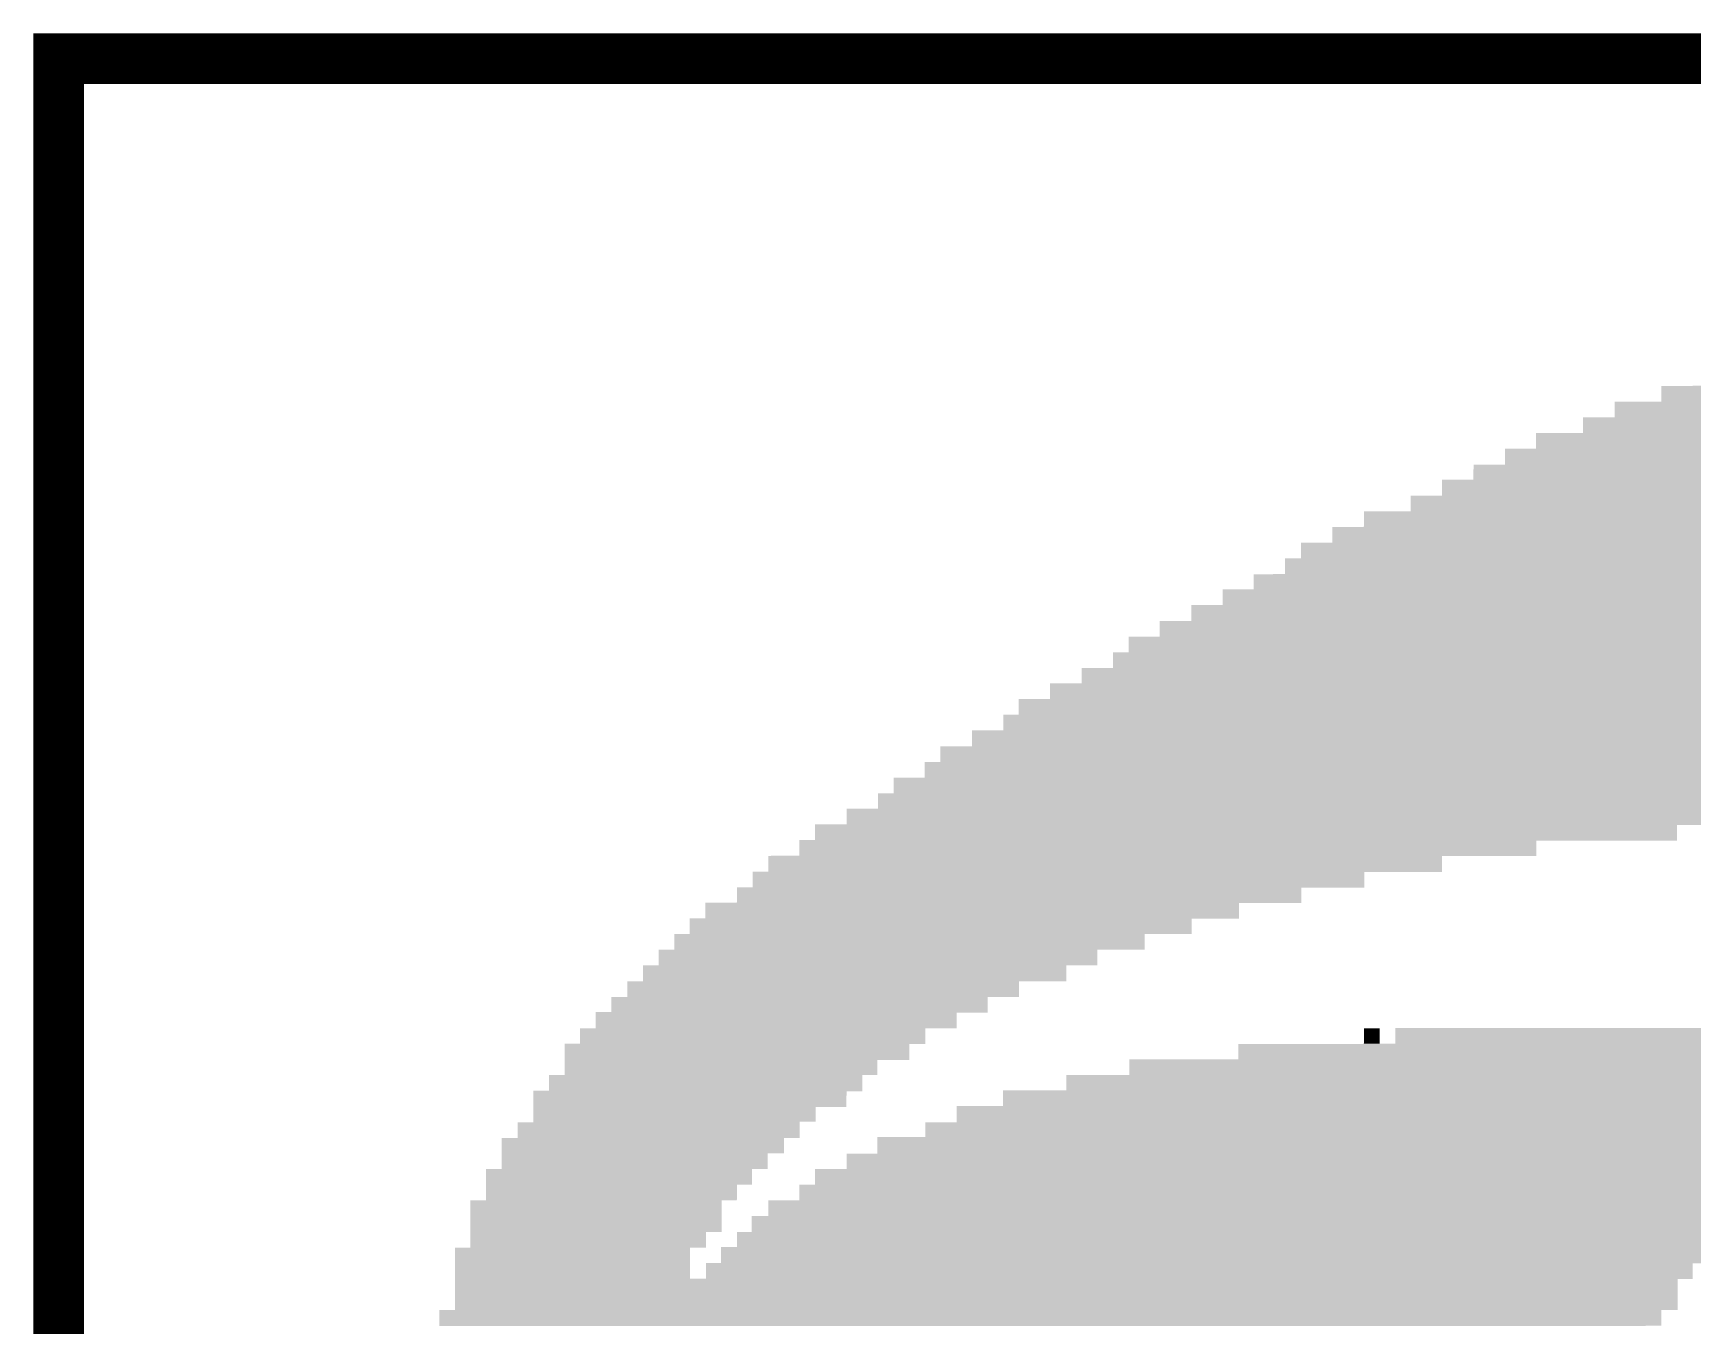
# Model space of a CAD drawing. Extents: x -2.6 to 72.5, y -0.1 to 95.
# Drawn here: x -2.55 to 0.719, y 92.503 to 95.05 of the extents above; entities that cross this region are included whole.
import ezdxf

# ---------------------------------------------------------------- set-up
doc = ezdxf.new("R2010")
doc.units = 0
doc.layers.add('02_ASSY1_GBR', color=6, linetype='CONTINUOUS')

msp = doc.modelspace()

# ---------------------------------------------------------------- linework, layer by layer
at = {"layer": '02_ASSY1_GBR', "const_width": 0.1}
msp.add_lwpolyline([(22.5, 95), (-2.5, 95), (-2.5, 90), (22.5, 90)], dxfattribs=at)
at = {"layer": '02_ASSY1_GBR'}
for points in [[(0.657, 94.324148), (0.65702, 94.354946), (1.646014, 94.324148), (1.646012, 94.354946)], [(0.65702, 94.354946), (0.657074, 94.355), (1.646012, 94.354946), (1.64601, 94.355)], [(0.657074, 94.355), (0.718872, 94.35502), (1.64601, 94.355), (1.64601, 94.35502)], [(0.718872, 94.35502), (0.719, 94.355148), (1.64601, 94.35502), (1.64601, 94.355148)], [(0.565, 94.293148), (0.56502, 94.323946), (1.646016, 94.293148), (1.646014, 94.323946)], [(0.56502, 94.323946), (0.565074, 94.324), (1.646014, 94.323946), (1.646014, 94.324)], [(0.565074, 94.324), (0.656872, 94.32402), (1.646014, 94.324), (1.646014, 94.32402)], [(0.656872, 94.32402), (0.657, 94.324148), (1.646014, 94.32402), (1.646014, 94.324148)], [(0.503, 94.262148), (0.50302, 94.292946), (1.646018, 94.262148), (1.646016, 94.292946)], [(0.50302, 94.292946), (0.503074, 94.293), (1.646016, 94.292946), (1.646016, 94.293)], [(0.503074, 94.293), (0.564872, 94.29302), (1.646016, 94.293), (1.646016, 94.29302)], [(0.564872, 94.29302), (0.565, 94.293148), (1.646016, 94.29302), (1.646016, 94.293148)], [(0.41, 94.232128), (0.41002, 94.261946), (1.64602, 94.232128), (1.646018, 94.261946)], [(0.41002, 94.261946), (0.410074, 94.262), (1.646018, 94.261946), (1.646018, 94.262)], [(0.410074, 94.262), (0.502872, 94.26202), (1.646018, 94.262), (1.646018, 94.26202)], [(0.502872, 94.26202), (0.503, 94.262148), (1.646018, 94.26202), (1.646018, 94.262148)], [(0.349, 94.200148), (0.34902, 94.230946), (1.676012, 94.200148), (1.676002, 94.230946)], [(0.34902, 94.230946), (0.349074, 94.231), (1.676002, 94.230946), (1.676002, 94.231)], [(0.349074, 94.231), (0.409872, 94.23102), (1.676002, 94.231), (1.676002, 94.23102)], [(0.409872, 94.23102), (0.41, 94.231148), (1.676002, 94.23102), (1.676002, 94.231148)], [(0.41, 94.232), (0.41, 94.232128), (1.646148, 94.232), (1.64602, 94.232128)], [(0.41, 94.23198), (0.41, 94.232), (1.675946, 94.23198), (1.646148, 94.232)], [(0.41, 94.231926), (0.41, 94.23198), (1.676, 94.231926), (1.675946, 94.23198)], [(0.41, 94.231148), (0.41, 94.231926), (1.676002, 94.231148), (1.676, 94.231926)], [(0.287, 94.171128), (0.28702, 94.199946), (1.67602, 94.171128), (1.676012, 94.199946)], [(0.28702, 94.199946), (0.287074, 94.2), (1.676012, 94.199946), (1.676012, 94.2)], [(0.287074, 94.2), (0.348872, 94.20002), (1.676012, 94.2), (1.676012, 94.20002)], [(0.348872, 94.20002), (0.349, 94.200148), (1.676012, 94.20002), (1.676012, 94.200148)], [(0.225, 94.139148), (0.22502, 94.169946), (1.70702, 94.139148), (1.707002, 94.169946)], [(0.22502, 94.169946), (0.225074, 94.17), (1.707002, 94.169946), (1.707002, 94.17)], [(0.225074, 94.17), (0.286872, 94.17002), (1.707002, 94.17), (1.707002, 94.17002)], [(0.286872, 94.17002), (0.287, 94.170148), (1.707002, 94.17002), (1.707002, 94.170148)], [(0.287, 94.171), (0.287, 94.171128), (1.676148, 94.171), (1.67602, 94.171128)], [(0.287, 94.17098), (0.287, 94.171), (1.706946, 94.17098), (1.676148, 94.171)], [(0.287, 94.170926), (0.287, 94.17098), (1.707, 94.170926), (1.706946, 94.17098)], [(0.287, 94.170148), (0.287, 94.170926), (1.707002, 94.170148), (1.707, 94.170926)], [(0.163, 94.108148), (0.163018, 94.138926), (1.73702, 94.108148), (1.737, 94.138926)], [(0.163018, 94.138926), (0.16302, 94.138946), (1.737, 94.138926), (1.73698, 94.138946)], [(0.16302, 94.138946), (0.163054, 94.13898), (1.73698, 94.138946), (1.736946, 94.13898)], [(0.163054, 94.13898), (0.163074, 94.139), (1.736946, 94.13898), (1.707148, 94.139)], [(0.163074, 94.139), (0.224872, 94.13902), (1.707148, 94.139), (1.707128, 94.13902)], [(0.224872, 94.13902), (0.22498, 94.139128), (1.707128, 94.13902), (1.70702, 94.139128)], [(0.22498, 94.139128), (0.225, 94.139148), (1.70702, 94.139128), (1.70702, 94.139148)], [(0.071, 94.078128), (0.071018, 94.107926), (1.76902, 94.078128), (1.769, 94.107926)], [(0.071018, 94.107926), (0.07102, 94.107946), (1.769, 94.107926), (1.76898, 94.107946)], [(0.07102, 94.107946), (0.071054, 94.10798), (1.76898, 94.107946), (1.768946, 94.10798)], [(0.071054, 94.10798), (0.071074, 94.108), (1.768946, 94.10798), (1.737148, 94.108)], [(0.071074, 94.108), (0.162872, 94.10802), (1.737148, 94.108), (1.737128, 94.10802)], [(0.162872, 94.10802), (0.16298, 94.108128), (1.737128, 94.10802), (1.73702, 94.108128)], [(0.16298, 94.108128), (0.163, 94.108148), (1.73702, 94.108128), (1.73702, 94.108148)], [(0.009, 94.046148), (0.00902, 94.076946), (1.79902, 94.046148), (1.799002, 94.076946)], [(0.00902, 94.076946), (0.009074, 94.077), (1.799002, 94.076946), (1.799002, 94.077)], [(0.009074, 94.077), (0.070872, 94.07702), (1.799002, 94.077), (1.799002, 94.07702)], [(0.070872, 94.07702), (0.071, 94.077148), (1.799002, 94.07702), (1.799002, 94.077148)], [(0.071, 94.078), (0.071, 94.078128), (1.769148, 94.078), (1.76902, 94.078128)], [(0.071, 94.07798), (0.071, 94.078), (1.798946, 94.07798), (1.769148, 94.078)], [(0.071, 94.077926), (0.071, 94.07798), (1.799, 94.077926), (1.798946, 94.07798)], [(0.071, 94.077148), (0.071, 94.077926), (1.799002, 94.077148), (1.799, 94.077926)], [(-0.053, 94.015148), (-0.052982, 94.044926), (1.86102, 94.015148), (1.861, 94.044926)], [(-0.052982, 94.045128), (-0.05298, 94.045946), (1.79902, 94.045128), (1.79902, 94.045946)], [(-0.052982, 94.045), (-0.052982, 94.045128), (1.799148, 94.045), (1.79902, 94.045128)], [(-0.052982, 94.04498), (-0.052982, 94.045), (1.860946, 94.04498), (1.799148, 94.045)], [(-0.052982, 94.044926), (-0.052982, 94.04498), (1.861, 94.044926), (1.860946, 94.04498)], [(-0.05298, 94.045946), (-0.052926, 94.046), (1.79902, 94.045946), (1.79902, 94.046)], [(-0.052926, 94.046), (0.008872, 94.04602), (1.79902, 94.046), (1.79902, 94.04602)], [(0.008872, 94.04602), (0.009, 94.046148), (1.79902, 94.04602), (1.79902, 94.046148)], [(-0.146, 93.954148), (-0.14598, 93.983946), (3.31102, 93.954148), (3.31101, 93.983946)], [(-0.14598, 93.983946), (-0.145926, 93.984), (3.31101, 93.983946), (3.31101, 93.984)], [(-0.145926, 93.984), (-0.084128, 93.98402), (1.953148, 93.984), (1.953128, 93.98402)], [(-0.084128, 93.98402), (-0.08402, 93.984128), (1.953128, 93.98402), (1.95302, 93.984128)], [(-0.08402, 93.984128), (-0.084, 93.984148), (1.95302, 93.984128), (1.95302, 93.984148)], [(-0.084, 93.984148), (-0.083982, 94.014926), (1.95302, 93.984148), (1.953, 94.014926)], [(-0.083982, 94.014926), (-0.08398, 94.014946), (1.953, 94.014926), (1.95298, 94.014946)], [(-0.08398, 94.014946), (-0.083946, 94.01498), (1.95298, 94.014946), (1.952946, 94.01498)], [(-0.083946, 94.01498), (-0.083926, 94.015), (1.952946, 94.01498), (1.861148, 94.015)], [(-0.083926, 94.015), (-0.053128, 94.01502), (1.861148, 94.015), (1.861128, 94.01502)], [(-0.053128, 94.01502), (-0.05302, 94.015128), (1.861128, 94.01502), (1.86102, 94.015128)], [(-0.05302, 94.015128), (-0.053, 94.015148), (1.86102, 94.015128), (1.86102, 94.015148)], [(-0.207, 93.923148), (-0.206982, 93.952926), (3.342006, 93.923148), (3.342, 93.952926)], [(-0.206982, 93.953128), (-0.20698, 93.953946), (3.31102, 93.953128), (3.31102, 93.953946)], [(-0.206982, 93.953), (-0.206982, 93.953128), (3.311148, 93.953), (3.31102, 93.953128)], [(-0.206982, 93.95298), (-0.206982, 93.953), (3.341946, 93.95298), (3.311148, 93.953)], [(-0.206982, 93.952926), (-0.206982, 93.95298), (3.342, 93.952926), (3.341946, 93.95298)], [(-0.20698, 93.953946), (-0.206926, 93.954), (3.31102, 93.953946), (3.31102, 93.954)], [(-0.206926, 93.954), (-0.146128, 93.95402), (3.31102, 93.954), (3.31102, 93.95402)], [(-0.146128, 93.95402), (-0.146, 93.954148), (3.31102, 93.95402), (3.31102, 93.954148)], [(-0.269, 93.892148), (-0.26898, 93.922946), (3.34201, 93.892148), (3.342006, 93.922946)], [(-0.26898, 93.922946), (-0.268926, 93.923), (3.342006, 93.922946), (3.342006, 93.923)], [(-0.268926, 93.923), (-0.207128, 93.92302), (3.342006, 93.923), (3.342006, 93.92302)], [(-0.207128, 93.92302), (-0.207, 93.923148), (3.342006, 93.92302), (3.342006, 93.923148)], [(-0.331, 93.861148), (-0.33098, 93.891946), (3.342016, 93.861148), (3.34201, 93.891946)], [(-0.33098, 93.891946), (-0.330926, 93.892), (3.34201, 93.891946), (3.34201, 93.892)], [(-0.330926, 93.892), (-0.269128, 93.89202), (3.34201, 93.892), (3.34201, 93.89202)], [(-0.269128, 93.89202), (-0.269, 93.892148), (3.34201, 93.89202), (3.34201, 93.892148)], [(-0.392, 93.830148), (-0.39198, 93.860946), (3.34202, 93.830148), (3.342016, 93.860946)], [(-0.39198, 93.860946), (-0.391926, 93.861), (3.342016, 93.860946), (3.342016, 93.861)], [(-0.391926, 93.861), (-0.331128, 93.86102), (3.342016, 93.861), (3.342016, 93.86102)], [(-0.331128, 93.86102), (-0.331, 93.861148), (3.342016, 93.86102), (3.342016, 93.861148)], [(-0.423, 93.799148), (-0.422982, 93.829926), (3.372006, 93.799148), (3.372, 93.829926)], [(-0.422982, 93.829926), (-0.42298, 93.829946), (3.372, 93.829926), (3.37198, 93.829946)], [(-0.42298, 93.829946), (-0.422946, 93.82998), (3.37198, 93.829946), (3.371946, 93.82998)], [(-0.422946, 93.82998), (-0.422926, 93.83), (3.371946, 93.82998), (3.342148, 93.83)], [(-0.422926, 93.83), (-0.392128, 93.83002), (3.342148, 93.83), (3.342128, 93.83002)], [(-0.392128, 93.83002), (-0.39202, 93.830128), (3.342128, 93.83002), (3.34202, 93.830128)], [(-0.39202, 93.830128), (-0.392, 93.830148), (3.34202, 93.830128), (3.34202, 93.830148)], [(-0.485, 93.769148), (-0.48498, 93.798946), (3.37201, 93.769148), (3.372006, 93.798946)], [(-0.48498, 93.798946), (-0.484926, 93.799), (3.372006, 93.798946), (3.372006, 93.799)], [(-0.484926, 93.799), (-0.423128, 93.79902), (3.372006, 93.799), (3.372006, 93.79902)], [(-0.423128, 93.79902), (-0.423, 93.799148), (3.372006, 93.79902), (3.372006, 93.799148)], [(-0.547, 93.738148), (-0.54698, 93.768946), (3.372016, 93.738148), (3.37201, 93.768946)], [(-0.54698, 93.768946), (-0.546926, 93.769), (3.37201, 93.768946), (3.37201, 93.769)], [(-0.546926, 93.769), (-0.485128, 93.76902), (3.37201, 93.769), (3.37201, 93.76902)], [(-0.485128, 93.76902), (-0.485, 93.769148), (3.37201, 93.76902), (3.37201, 93.769148)], [(-0.609, 93.707148), (-0.60898, 93.737946), (3.37202, 93.707148), (3.372016, 93.737946)], [(-0.60898, 93.737946), (-0.608926, 93.738), (3.372016, 93.737946), (3.372016, 93.738)], [(-0.608926, 93.738), (-0.547128, 93.73802), (3.372016, 93.738), (3.372016, 93.73802)], [(-0.547128, 93.73802), (-0.547, 93.738148), (3.372016, 93.73802), (3.372016, 93.738148)], [(-0.639, 93.676148), (-0.638982, 93.706926), (3.403998, 93.676148), (3.404, 93.706926)], [(-0.638982, 93.706926), (-0.63898, 93.706946), (3.404, 93.706926), (3.40398, 93.706946)], [(-0.63898, 93.706946), (-0.638946, 93.70698), (3.40398, 93.706946), (3.403946, 93.70698)], [(-0.638946, 93.70698), (-0.638926, 93.707), (3.403946, 93.70698), (3.372148, 93.707)], [(-0.638926, 93.707), (-0.609128, 93.70702), (3.372148, 93.707), (3.372128, 93.70702)], [(-0.609128, 93.70702), (-0.60902, 93.707128), (3.372128, 93.70702), (3.37202, 93.707128)], [(-0.60902, 93.707128), (-0.609, 93.707148), (3.37202, 93.707128), (3.37202, 93.707148)], [(-0.701, 93.645148), (-0.70098, 93.675946), (3.403998, 93.645148), (3.403998, 93.675946)], [(-0.70098, 93.675946), (-0.700926, 93.676), (3.403998, 93.675946), (3.403998, 93.676)], [(-0.700926, 93.676), (-0.639128, 93.67602), (3.403998, 93.676), (3.403998, 93.67602)], [(-0.639128, 93.67602), (-0.639, 93.676148), (3.403998, 93.67602), (3.403998, 93.676148)], [(-0.763, 93.614148), (-0.762982, 93.644852), (2.04698, 93.614148), (2.047, 93.644852)], [(-0.762982, 93.644852), (-0.76298, 93.644946), (2.047, 93.644852), (2.047094, 93.644946)], [(-0.76298, 93.644946), (-0.762946, 93.64498), (2.047094, 93.644946), (2.047128, 93.64498)], [(-0.762946, 93.64498), (-0.762926, 93.645), (2.047128, 93.64498), (2.230852, 93.645)], [(-0.762926, 93.645), (-0.701128, 93.64502), (3.403998, 93.645), (3.403998, 93.64502)], [(-0.701128, 93.64502), (-0.701, 93.645148), (3.403998, 93.64502), (3.403998, 93.645148)], [(-0.794, 93.583148), (-0.793982, 93.613852), (1.95398, 93.583148), (1.954, 93.613852)], [(-0.793982, 93.613852), (-0.79398, 93.613946), (1.954, 93.613852), (1.954094, 93.613946)], [(-0.79398, 93.613946), (-0.793946, 93.61398), (1.954094, 93.613946), (1.954128, 93.61398)], [(-0.793946, 93.61398), (-0.793926, 93.614), (1.954128, 93.61398), (2.046926, 93.614)], [(-0.793926, 93.614), (-0.763128, 93.61402), (2.046926, 93.614), (2.046946, 93.61402)], [(-0.763128, 93.61402), (-0.763094, 93.614054), (2.046946, 93.61402), (2.04698, 93.614054)], [(-0.763094, 93.614054), (-0.763, 93.614148), (2.04698, 93.614054), (2.04698, 93.614148)], [(-0.855, 93.552148), (-0.854982, 93.582852), (1.86198, 93.552148), (1.862, 93.582852)], [(-0.854982, 93.582852), (-0.85498, 93.582946), (1.862, 93.582852), (1.862094, 93.582946)], [(-0.85498, 93.582946), (-0.854946, 93.58298), (1.862094, 93.582946), (1.862128, 93.58298)], [(-0.854946, 93.58298), (-0.854926, 93.583), (1.862128, 93.58298), (1.953926, 93.583)], [(-0.854926, 93.583), (-0.794128, 93.58302), (1.953926, 93.583), (1.953946, 93.58302)], [(-0.794128, 93.58302), (-0.794094, 93.583054), (1.953946, 93.58302), (1.95398, 93.583054)], [(-0.794094, 93.583054), (-0.794, 93.583148), (1.95398, 93.583054), (1.95398, 93.583148)], [(-0.886, 93.522148), (-0.885982, 93.551852), (1.73698, 93.522148), (1.737, 93.551852)], [(-0.885982, 93.551852), (-0.88598, 93.551946), (1.737, 93.551852), (1.737094, 93.551946)], [(-0.88598, 93.551946), (-0.885946, 93.55198), (1.737094, 93.551946), (1.737128, 93.55198)], [(-0.885946, 93.55198), (-0.885926, 93.552), (1.737128, 93.55198), (1.861926, 93.552)], [(-0.885926, 93.552), (-0.855128, 93.55202), (1.861926, 93.552), (1.861946, 93.55202)], [(-0.855128, 93.55202), (-0.855094, 93.552054), (1.861946, 93.55202), (1.86198, 93.552054)], [(-0.855094, 93.552054), (-0.855, 93.552148), (1.86198, 93.552054), (1.86198, 93.552148)], [(-0.948, 93.491148), (-0.947982, 93.520852), (1.49098, 93.491148), (1.491, 93.520852)], [(-0.947982, 93.521054), (-0.94798, 93.521946), (1.73698, 93.521054), (1.73698, 93.521946)], [(-0.947982, 93.521), (-0.947982, 93.521054), (1.736926, 93.521), (1.73698, 93.521054)], [(-0.947982, 93.52098), (-0.947982, 93.521), (1.491128, 93.52098), (1.736926, 93.521)], [(-0.947982, 93.520852), (-0.947982, 93.52098), (1.491, 93.520852), (1.491128, 93.52098)], [(-0.94798, 93.521946), (-0.947926, 93.522), (1.73698, 93.521946), (1.73698, 93.522)], [(-0.947926, 93.522), (-0.886128, 93.52202), (1.73698, 93.522), (1.73698, 93.52202)], [(-0.886128, 93.52202), (-0.886, 93.522148), (1.73698, 93.52202), (1.73698, 93.522148)], [(-1.01, 93.460148), (-1.009982, 93.489852), (0.68798, 93.460148), (0.688, 93.489852)], [(-1.009982, 93.490054), (-1.00998, 93.490946), (1.49098, 93.490054), (1.49098, 93.490946)], [(-1.009982, 93.49), (-1.009982, 93.490054), (1.490926, 93.49), (1.49098, 93.490054)], [(-1.009982, 93.48998), (-1.009982, 93.49), (0.688128, 93.48998), (1.490926, 93.49)], [(-1.009982, 93.489852), (-1.009982, 93.48998), (0.688, 93.489852), (0.688128, 93.48998)], [(-1.00998, 93.490946), (-1.009926, 93.491), (1.49098, 93.490946), (1.49098, 93.491)], [(-1.009926, 93.491), (-0.948128, 93.49102), (1.49098, 93.491), (1.49098, 93.49102)], [(-0.948128, 93.49102), (-0.948, 93.491148), (1.49098, 93.49102), (1.49098, 93.491148)], [(-1.102, 93.398148), (-1.101982, 93.428852), (0.22498, 93.398148), (0.225, 93.428852)], [(-1.101982, 93.428852), (-1.10198, 93.428946), (0.225, 93.428852), (0.225094, 93.428946)], [(-1.10198, 93.428946), (-1.101946, 93.42898), (0.225094, 93.428946), (0.225128, 93.42898)], [(-1.101946, 93.42898), (-1.101926, 93.429), (0.225128, 93.42898), (0.410926, 93.429)], [(-1.101926, 93.429), (-1.041128, 93.42902), (0.410926, 93.429), (0.410946, 93.42902)], [(-1.041128, 93.42902), (-1.041094, 93.429054), (0.410946, 93.42902), (0.41098, 93.429054)], [(-1.041094, 93.429054), (-1.041, 93.429148), (0.41098, 93.429054), (0.41098, 93.429148)], [(-1.041, 93.429148), (-1.040982, 93.458852), (0.41098, 93.429148), (0.411, 93.458852)], [(-1.040982, 93.459054), (-1.04098, 93.459946), (0.68798, 93.459054), (0.68798, 93.459946)], [(-1.040982, 93.459), (-1.040982, 93.459054), (0.687926, 93.459), (0.68798, 93.459054)], [(-1.040982, 93.45898), (-1.040982, 93.459), (0.411128, 93.45898), (0.687926, 93.459)], [(-1.040982, 93.458852), (-1.040982, 93.45898), (0.411, 93.458852), (0.411128, 93.45898)], [(-1.04098, 93.459946), (-1.040926, 93.46), (0.68798, 93.459946), (0.68798, 93.46)], [(-1.040926, 93.46), (-1.010128, 93.46002), (0.68798, 93.46), (0.68798, 93.46002)], [(-1.010128, 93.46002), (-1.01, 93.460148), (0.68798, 93.46002), (0.68798, 93.460148)], [(-1.133, 93.367148), (-1.132982, 93.396852), (0.07198, 93.367148), (0.072, 93.396852)], [(-1.132982, 93.397054), (-1.13298, 93.397946), (0.22498, 93.397054), (0.22498, 93.397946)], [(-1.132982, 93.397), (-1.132982, 93.397054), (0.224926, 93.397), (0.22498, 93.397054)], [(-1.132982, 93.39698), (-1.132982, 93.397), (0.072128, 93.39698), (0.224926, 93.397)], [(-1.132982, 93.396852), (-1.132982, 93.39698), (0.072, 93.396852), (0.072128, 93.39698)], [(-1.13298, 93.397946), (-1.132926, 93.398), (0.22498, 93.397946), (0.22498, 93.398)], [(-1.132926, 93.398), (-1.102128, 93.39802), (0.22498, 93.398), (0.22498, 93.39802)], [(-1.102128, 93.39802), (-1.102, 93.398148), (0.22498, 93.39802), (0.22498, 93.398148)], [(-1.164, 93.337148), (-1.163982, 93.365852), (-0.05202, 93.337148), (-0.052, 93.365852)], [(-1.163982, 93.366054), (-1.16398, 93.366946), (0.07198, 93.366054), (0.07198, 93.366946)], [(-1.163982, 93.366), (-1.163982, 93.366054), (0.071926, 93.366), (0.07198, 93.366054)], [(-1.163982, 93.36598), (-1.163982, 93.366), (-0.051872, 93.36598), (0.071926, 93.366)], [(-1.163982, 93.365852), (-1.163982, 93.36598), (-0.052, 93.365852), (-0.051872, 93.36598)], [(-1.16398, 93.366946), (-1.163926, 93.367), (0.07198, 93.366946), (0.07198, 93.367)], [(-1.163926, 93.367), (-1.133128, 93.36702), (0.07198, 93.367), (0.07198, 93.36702)], [(-1.133128, 93.36702), (-1.133, 93.367148), (0.07198, 93.36702), (0.07198, 93.367148)], [(-1.226, 93.306148), (-1.225982, 93.335852), (-0.17502, 93.306148), (-0.175, 93.335852)], [(-1.225982, 93.336054), (-1.22598, 93.336946), (-0.05202, 93.336054), (-0.05202, 93.336946)], [(-1.225982, 93.336), (-1.225982, 93.336054), (-0.052074, 93.336), (-0.05202, 93.336054)], [(-1.225982, 93.33598), (-1.225982, 93.336), (-0.174872, 93.33598), (-0.052074, 93.336)], [(-1.225982, 93.335852), (-1.225982, 93.33598), (-0.175, 93.335852), (-0.174872, 93.33598)], [(-1.22598, 93.336946), (-1.225926, 93.337), (-0.05202, 93.336946), (-0.05202, 93.337)], [(-1.225926, 93.337), (-1.164128, 93.33702), (-0.05202, 93.337), (-0.05202, 93.33702)], [(-1.164128, 93.33702), (-1.164, 93.337148), (-0.05202, 93.33702), (-0.05202, 93.337148)], [(-1.257, 93.275148), (-1.256982, 93.304852), (-0.26802, 93.275148), (-0.268, 93.304852)], [(-1.256982, 93.305054), (-1.25698, 93.305946), (-0.17502, 93.305054), (-0.17502, 93.305946)], [(-1.256982, 93.305), (-1.256982, 93.305054), (-0.175074, 93.305), (-0.17502, 93.305054)], [(-1.256982, 93.30498), (-1.256982, 93.305), (-0.267872, 93.30498), (-0.175074, 93.305)], [(-1.256982, 93.304852), (-1.256982, 93.30498), (-0.268, 93.304852), (-0.267872, 93.30498)], [(-1.25698, 93.305946), (-1.256926, 93.306), (-0.17502, 93.305946), (-0.17502, 93.306)], [(-1.256926, 93.306), (-1.226128, 93.30602), (-0.17502, 93.306), (-0.17502, 93.30602)], [(-1.226128, 93.30602), (-1.226, 93.306148), (-0.17502, 93.30602), (-0.17502, 93.306148)], [(-1.287, 93.244148), (-1.286982, 93.274852), (-0.36102, 93.244148), (-0.361, 93.274852)], [(-1.286982, 93.274852), (-1.28698, 93.274946), (-0.361, 93.274852), (-0.360906, 93.274946)], [(-1.28698, 93.274946), (-1.286946, 93.27498), (-0.360906, 93.274946), (-0.360872, 93.27498)], [(-1.286946, 93.27498), (-1.286926, 93.275), (-0.360872, 93.27498), (-0.268074, 93.275)], [(-1.286926, 93.275), (-1.257128, 93.27502), (-0.268074, 93.275), (-0.268054, 93.27502)], [(-1.257128, 93.27502), (-1.257094, 93.275054), (-0.268054, 93.27502), (-0.26802, 93.275054)], [(-1.257094, 93.275054), (-1.257, 93.275148), (-0.26802, 93.275054), (-0.26802, 93.275148)], [(-1.318, 93.213148), (-1.317982, 93.243852), (-0.45402, 93.213148), (-0.454, 93.243852)], [(-1.317982, 93.243852), (-1.31798, 93.243946), (-0.454, 93.243852), (-0.453906, 93.243946)], [(-1.31798, 93.243946), (-1.317946, 93.24398), (-0.453906, 93.243946), (-0.453872, 93.24398)], [(-1.317946, 93.24398), (-1.317926, 93.244), (-0.453872, 93.24398), (-0.361074, 93.244)], [(-1.317926, 93.244), (-1.287128, 93.24402), (-0.361074, 93.244), (-0.361054, 93.24402)], [(-1.287128, 93.24402), (-1.287094, 93.244054), (-0.361054, 93.24402), (-0.36102, 93.244054)], [(-1.287094, 93.244054), (-1.287, 93.244148), (-0.36102, 93.244054), (-0.36102, 93.244148)], [(-1.349, 93.182148), (-1.348982, 93.212852), (-0.51502, 93.182148), (-0.515, 93.212852)], [(-1.348982, 93.212852), (-1.34898, 93.212946), (-0.515, 93.212852), (-0.514906, 93.212946)], [(-1.34898, 93.212946), (-1.348946, 93.21298), (-0.514906, 93.212946), (-0.514872, 93.21298)], [(-1.348946, 93.21298), (-1.348926, 93.213), (-0.514872, 93.21298), (-0.454074, 93.213)], [(-1.348926, 93.213), (-1.318128, 93.21302), (-0.454074, 93.213), (-0.454054, 93.21302)], [(-1.318128, 93.21302), (-1.318094, 93.213054), (-0.454054, 93.21302), (-0.45402, 93.213054)], [(-1.318094, 93.213054), (-1.318, 93.213148), (-0.45402, 93.213054), (-0.45402, 93.213148)], [(-1.38, 93.151148), (-1.379982, 93.181852), (-0.60802, 93.151148), (-0.608, 93.181852)], [(-1.379982, 93.181852), (-1.37998, 93.181946), (-0.608, 93.181852), (-0.607906, 93.181946)], [(-1.37998, 93.181946), (-1.379946, 93.18198), (-0.607906, 93.181946), (-0.607872, 93.18198)], [(-1.379946, 93.18198), (-1.379926, 93.182), (-0.607872, 93.18198), (-0.515074, 93.182)], [(-1.379926, 93.182), (-1.349128, 93.18202), (-0.515074, 93.182), (-0.515054, 93.18202)], [(-1.349128, 93.18202), (-1.349094, 93.182054), (-0.515054, 93.18202), (-0.51502, 93.182054)], [(-1.349094, 93.182054), (-1.349, 93.182148), (-0.51502, 93.182054), (-0.51502, 93.182148)], [(-1.411, 93.121148), (-1.410982, 93.150852), (-0.67002, 93.121148), (-0.67, 93.150852)], [(-1.410982, 93.150852), (-1.41098, 93.150946), (-0.67, 93.150852), (-0.669906, 93.150946)], [(-1.41098, 93.150946), (-1.410946, 93.15098), (-0.669906, 93.150946), (-0.669872, 93.15098)], [(-1.410946, 93.15098), (-1.410926, 93.151), (-0.669872, 93.15098), (-0.608074, 93.151)], [(-1.410926, 93.151), (-1.380128, 93.15102), (-0.608074, 93.151), (-0.608054, 93.15102)], [(-1.380128, 93.15102), (-1.380094, 93.151054), (-0.608054, 93.15102), (-0.60802, 93.151054)], [(-1.380094, 93.151054), (-1.38, 93.151148), (-0.60802, 93.151054), (-0.60802, 93.151148)], [(-1.442, 93.089148), (-1.441982, 93.119852), (-0.73102, 93.089148), (-0.731, 93.119852)], [(-1.441982, 93.120054), (-1.44198, 93.120946), (-0.67002, 93.120054), (-0.67002, 93.120946)], [(-1.441982, 93.12), (-1.441982, 93.120054), (-0.670074, 93.12), (-0.67002, 93.120054)], [(-1.441982, 93.11998), (-1.441982, 93.12), (-0.730872, 93.11998), (-0.670074, 93.12)], [(-1.441982, 93.119852), (-1.441982, 93.11998), (-0.731, 93.119852), (-0.730872, 93.11998)], [(-1.44198, 93.120946), (-1.441926, 93.121), (-0.67002, 93.120946), (-0.67002, 93.121)], [(-1.441926, 93.121), (-1.411128, 93.12102), (-0.67002, 93.121), (-0.67002, 93.12102)], [(-1.411128, 93.12102), (-1.411, 93.121148), (-0.67002, 93.12102), (-0.67002, 93.121148)], [(-1.473, 93.059148), (-1.472982, 93.088852), (-0.79302, 93.059148), (-0.793, 93.088852)], [(-1.472982, 93.088852), (-1.47298, 93.088946), (-0.793, 93.088852), (-0.792906, 93.088946)], [(-1.47298, 93.088946), (-1.472946, 93.08898), (-0.792906, 93.088946), (-0.792872, 93.08898)], [(-1.472946, 93.08898), (-1.472926, 93.089), (-0.792872, 93.08898), (-0.731074, 93.089)], [(-1.472926, 93.089), (-1.442128, 93.08902), (-0.731074, 93.089), (-0.731054, 93.08902)], [(-1.442128, 93.08902), (-1.442094, 93.089054), (-0.731054, 93.08902), (-0.73102, 93.089054)], [(-1.442094, 93.089054), (-1.442, 93.089148), (-0.73102, 93.089054), (-0.73102, 93.089148)], [(0.071, 93.059128), (0.071018, 93.088926), (0.10202, 93.059128), (0.102, 93.088926)], [(0.071018, 93.088926), (0.07102, 93.088946), (0.102, 93.088926), (0.10198, 93.088946)], [(0.07102, 93.088946), (0.071052, 93.08898), (0.10198, 93.088946), (0.101946, 93.08898)], [(0.071052, 93.08898), (0.071072, 93.089), (0.101946, 93.08898), (0.071072, 93.089)], [(0.133, 93.059148), (0.133018, 93.089928), (0.99698, 93.059148), (0.997, 93.089928)], [(0.133018, 93.089928), (0.13302, 93.089946), (0.997, 93.089928), (0.996982, 93.089946)], [(0.13302, 93.089946), (0.133054, 93.08998), (0.996982, 93.089946), (0.996946, 93.08998)], [(0.133054, 93.08998), (0.133074, 93.09), (0.996946, 93.08998), (0.133074, 93.09)], [(-1.502992, 93.027054), (-1.502982, 93.057852), (-0.82402, 93.027054), (-0.824, 93.057852)], [(-1.502982, 93.058054), (-1.50298, 93.058946), (-0.79302, 93.058054), (-0.79302, 93.058946)], [(-1.502982, 93.058), (-1.502982, 93.058054), (-0.793074, 93.058), (-0.79302, 93.058054)], [(-1.502982, 93.05798), (-1.502982, 93.058), (-0.823872, 93.05798), (-0.793074, 93.058)], [(-1.502982, 93.057852), (-1.502982, 93.05798), (-0.824, 93.057852), (-0.823872, 93.05798)], [(-1.50298, 93.058946), (-1.502926, 93.059), (-0.79302, 93.058946), (-0.79302, 93.059)], [(-1.502926, 93.059), (-1.473128, 93.05902), (-0.79302, 93.059), (-0.79302, 93.05902)], [(-1.473128, 93.05902), (-1.473, 93.059148), (-0.79302, 93.05902), (-0.79302, 93.059148)], [(-0.176, 93.028148), (-0.175982, 93.057852), (0.96699, 93.028148), (0.967, 93.057852)], [(-0.175982, 93.057852), (-0.17598, 93.057946), (0.967, 93.057852), (0.967094, 93.057946)], [(-0.17598, 93.057946), (-0.175946, 93.05798), (0.967094, 93.057946), (0.967128, 93.05798)], [(-0.175946, 93.05798), (-0.175926, 93.058), (0.967128, 93.05798), (0.996926, 93.058)], [(-0.175926, 93.058), (0.070872, 93.05802), (0.996926, 93.058), (0.996946, 93.05802)], [(0.070872, 93.05802), (0.070906, 93.058054), (0.996946, 93.05802), (0.99698, 93.058054)], [(0.070906, 93.058054), (0.071, 93.058148), (0.99698, 93.058054), (0.99698, 93.058148)], [(0.071, 93.059), (0.071, 93.059128), (0.102148, 93.059), (0.10202, 93.059128)], [(0.071, 93.058148), (0.071, 93.059), (0.99698, 93.058148), (0.99698, 93.059)], [(0.102148, 93.059), (0.132872, 93.05902), (0.99698, 93.059), (0.99698, 93.05902)], [(0.132872, 93.05902), (0.133, 93.059148), (0.99698, 93.05902), (0.99698, 93.059148)], [(-1.503, 92.997148), (-1.502992, 93.026852), (-0.88702, 92.997148), (-0.887, 93.026852)], [(-1.502992, 93.027), (-1.502992, 93.027054), (-0.824074, 93.027), (-0.82402, 93.027054)], [(-1.502992, 93.02698), (-1.502992, 93.027), (-0.886872, 93.02698), (-0.824074, 93.027)], [(-1.502992, 93.026852), (-1.502992, 93.02698), (-0.887, 93.026852), (-0.886872, 93.02698)], [(-0.391, 92.997148), (-0.39098, 93.027946), (0.96698, 92.997148), (0.96699, 93.027946)], [(-0.39098, 93.027946), (-0.390926, 93.028), (0.96699, 93.027946), (0.96699, 93.028)], [(-0.390926, 93.028), (-0.176128, 93.02802), (0.96699, 93.028), (0.96699, 93.02802)], [(-0.176128, 93.02802), (-0.176, 93.028148), (0.96699, 93.02802), (0.96699, 93.028148)], [(-1.534, 92.966148), (-1.533982, 92.996852), (-0.91702, 92.966148), (-0.917, 92.996852)], [(-1.533982, 92.996852), (-1.53398, 92.996946), (-0.917, 92.996852), (-0.916906, 92.996946)], [(-1.53398, 92.996946), (-1.533946, 92.99698), (-0.916906, 92.996946), (-0.916872, 92.99698)], [(-1.533946, 92.99698), (-1.533926, 92.997), (-0.916872, 92.99698), (-0.887074, 92.997)], [(-1.533926, 92.997), (-1.503128, 92.99702), (-0.887074, 92.997), (-0.887054, 92.99702)], [(-1.503128, 92.99702), (-1.503094, 92.997054), (-0.887054, 92.99702), (-0.88702, 92.997054)], [(-1.503094, 92.997054), (-1.503, 92.997148), (-0.88702, 92.997054), (-0.88702, 92.997148)], [(-0.515, 92.967148), (-0.514982, 92.996852), (0.93499, 92.967148), (0.935, 92.996852)], [(-0.514982, 92.996852), (-0.51498, 92.996946), (0.935, 92.996852), (0.935094, 92.996946)], [(-0.51498, 92.996946), (-0.514946, 92.99698), (0.935094, 92.996946), (0.935128, 92.99698)], [(-0.514946, 92.99698), (-0.514926, 92.997), (0.935128, 92.99698), (0.966926, 92.997)], [(-0.514926, 92.997), (-0.391128, 92.99702), (0.966926, 92.997), (0.966946, 92.99702)], [(-0.391128, 92.99702), (-0.391094, 92.997054), (0.966946, 92.99702), (0.96698, 92.997054)], [(-0.391094, 92.997054), (-0.391, 92.997148), (0.96698, 92.997054), (0.96698, 92.997148)], [(-1.564992, 92.934054), (-1.564982, 92.964852), (-0.94802, 92.934054), (-0.948, 92.964852)], [(-1.564982, 92.965054), (-1.56498, 92.965946), (-0.91702, 92.965054), (-0.91702, 92.965946)], [(-1.564982, 92.965), (-1.564982, 92.965054), (-0.917074, 92.965), (-0.91702, 92.965054)], [(-1.564982, 92.96498), (-1.564982, 92.965), (-0.947872, 92.96498), (-0.917074, 92.965)], [(-1.564982, 92.964852), (-1.564982, 92.96498), (-0.948, 92.964852), (-0.947872, 92.96498)], [(-1.56498, 92.965946), (-1.564926, 92.966), (-0.91702, 92.965946), (-0.91702, 92.966)], [(-1.564926, 92.966), (-1.534128, 92.96602), (-0.91702, 92.966), (-0.91702, 92.96602)], [(-1.534128, 92.96602), (-1.534, 92.966148), (-0.91702, 92.96602), (-0.91702, 92.966148)], [(-0.64, 92.936148), (-0.63998, 92.966946), (0.93498, 92.936148), (0.93499, 92.966946)], [(-0.63998, 92.966946), (-0.639926, 92.967), (0.93499, 92.966946), (0.93499, 92.967)], [(-0.639926, 92.967), (-0.515128, 92.96702), (0.93499, 92.967), (0.93499, 92.96702)], [(-0.515128, 92.96702), (-0.515, 92.967148), (0.93499, 92.96702), (0.93499, 92.967148)], [(-1.565, 92.905054), (-1.564992, 92.933852), (-1.00902, 92.905054), (-1.009, 92.933852)], [(-1.565, 92.905), (-1.565, 92.905054), (-1.009074, 92.905), (-1.00902, 92.905054)], [(-1.565, 92.90498), (-1.565, 92.905), (-1.039872, 92.90498), (-1.009074, 92.905)], [(-1.565, 92.904852), (-1.565, 92.90498), (-1.04, 92.904852), (-1.039872, 92.90498)], [(-1.565, 92.904148), (-1.565, 92.904852), (-1.040002, 92.904148), (-1.04, 92.904852)], [(-1.564992, 92.934), (-1.564992, 92.934054), (-0.948074, 92.934), (-0.94802, 92.934054)], [(-1.564992, 92.93398), (-1.564992, 92.934), (-1.008872, 92.93398), (-0.948074, 92.934)], [(-1.564992, 92.933852), (-1.564992, 92.93398), (-1.009, 92.933852), (-1.008872, 92.93398)], [(-0.731, 92.904148), (-0.730982, 92.934852), (0.90499, 92.904148), (0.905, 92.934852)], [(-0.730982, 92.935054), (-0.73098, 92.935946), (0.93498, 92.935054), (0.93498, 92.935946)], [(-0.730982, 92.935), (-0.730982, 92.935054), (0.934926, 92.935), (0.93498, 92.935054)], [(-0.730982, 92.93498), (-0.730982, 92.935), (0.905128, 92.93498), (0.934926, 92.935)], [(-0.730982, 92.934852), (-0.730982, 92.93498), (0.905, 92.934852), (0.905128, 92.93498)], [(-0.73098, 92.935946), (-0.730926, 92.936), (0.93498, 92.935946), (0.93498, 92.936)], [(-0.730926, 92.936), (-0.640128, 92.93602), (0.93498, 92.936), (0.93498, 92.93602)], [(-0.640128, 92.93602), (-0.64, 92.936148), (0.93498, 92.93602), (0.93498, 92.936148)], [(-1.62699, 92.843054), (-1.626982, 92.872852), (-1.07102, 92.843054), (-1.071, 92.872852)], [(-1.626982, 92.872852), (-1.62698, 92.872946), (-1.071, 92.872852), (-1.070906, 92.872946)], [(-1.62698, 92.872946), (-1.626946, 92.87298), (-1.070906, 92.872946), (-1.070872, 92.87298)], [(-1.626946, 92.87298), (-1.626926, 92.873), (-1.070872, 92.87298), (-1.040074, 92.873)], [(-1.626926, 92.873), (-1.596128, 92.87302), (-1.040074, 92.873), (-1.040054, 92.87302)], [(-1.596128, 92.87302), (-1.596094, 92.873054), (-1.040054, 92.87302), (-1.04002, 92.873054)], [(-1.596094, 92.873054), (-1.596, 92.873148), (-1.04002, 92.873054), (-1.04002, 92.873148)], [(-1.596, 92.873148), (-1.59598, 92.903946), (-1.04002, 92.873148), (-1.040002, 92.903946)], [(-1.59598, 92.903946), (-1.595926, 92.904), (-1.040002, 92.903946), (-1.040002, 92.904)], [(-1.595926, 92.904), (-1.565128, 92.90402), (-1.040002, 92.904), (-1.040002, 92.90402)], [(-1.565128, 92.90402), (-1.565, 92.904148), (-1.040002, 92.90402), (-1.040002, 92.904148)], [(-0.887, 92.843054), (-0.886982, 92.872852), (0.87298, 92.843054), (0.873, 92.872852)], [(-0.886982, 92.873054), (-0.88698, 92.874946), (0.90498, 92.873054), (0.90498, 92.874946)], [(-0.886982, 92.873), (-0.886982, 92.873054), (0.904926, 92.873), (0.90498, 92.873054)], [(-0.886982, 92.87298), (-0.886982, 92.873), (0.873128, 92.87298), (0.904926, 92.873)], [(-0.886982, 92.872852), (-0.886982, 92.87298), (0.873, 92.872852), (0.873128, 92.87298)], [(-0.88698, 92.874946), (-0.886926, 92.875), (0.90498, 92.874946), (0.90498, 92.875)], [(-0.886926, 92.875), (-0.793128, 92.87502), (0.90498, 92.875), (0.90498, 92.87502)], [(-0.793128, 92.87502), (-0.793, 92.875148), (0.90498, 92.87502), (0.90498, 92.875148)], [(-0.793, 92.875148), (-0.79298, 92.903946), (0.90498, 92.875148), (0.904988, 92.903946)], [(-0.79298, 92.903946), (-0.792926, 92.904), (0.904988, 92.903946), (0.90499, 92.904)], [(-0.792926, 92.904), (-0.731128, 92.90402), (0.90499, 92.904), (0.90499, 92.90402)], [(-0.731128, 92.90402), (-0.731, 92.904148), (0.90499, 92.90402), (0.90499, 92.904148)], [(-1.627, 92.812148), (-1.62699, 92.842852), (-1.10302, 92.812148), (-1.103, 92.842852)], [(-1.62699, 92.843), (-1.62699, 92.843054), (-1.071074, 92.843), (-1.07102, 92.843054)], [(-1.62699, 92.84298), (-1.62699, 92.843), (-1.102872, 92.84298), (-1.071074, 92.843)], [(-1.62699, 92.842852), (-1.62699, 92.84298), (-1.103, 92.842852), (-1.102872, 92.84298)], [(-0.948, 92.812148), (-0.94798, 92.841946), (0.84199, 92.812148), (0.841998, 92.841946)], [(-0.94798, 92.841946), (-0.947926, 92.842), (0.841998, 92.841946), (0.841998, 92.842)], [(-0.947926, 92.842), (-0.887128, 92.84202), (0.841998, 92.842), (0.841998, 92.84202)], [(-0.887128, 92.84202), (-0.887, 92.842148), (0.841998, 92.84202), (0.841998, 92.842148)], [(-0.887, 92.843), (-0.887, 92.843054), (0.872926, 92.843), (0.87298, 92.843054)], [(-0.887, 92.84298), (-0.887, 92.843), (0.842128, 92.84298), (0.872926, 92.843)], [(-0.887, 92.842852), (-0.887, 92.84298), (0.842, 92.842852), (0.842128, 92.84298)], [(-0.887, 92.842148), (-0.887, 92.842852), (0.841998, 92.842148), (0.842, 92.842852)], [(-1.65799, 92.781054), (-1.657982, 92.811852), (-1.13402, 92.781054), (-1.134, 92.811852)], [(-1.657982, 92.811852), (-1.65798, 92.811946), (-1.134, 92.811852), (-1.133906, 92.811946)], [(-1.65798, 92.811946), (-1.657946, 92.81198), (-1.133906, 92.811946), (-1.133872, 92.81198)], [(-1.657946, 92.81198), (-1.657926, 92.812), (-1.133872, 92.81198), (-1.103074, 92.812)], [(-1.657926, 92.812), (-1.627128, 92.81202), (-1.103074, 92.812), (-1.103054, 92.81202)], [(-1.627128, 92.81202), (-1.627094, 92.812054), (-1.103054, 92.81202), (-1.10302, 92.812054)], [(-1.627094, 92.812054), (-1.627, 92.812148), (-1.10302, 92.812054), (-1.10302, 92.812148)], [(-1.01, 92.781148), (-1.00998, 92.811946), (0.84198, 92.781148), (0.84199, 92.811946)], [(-1.00998, 92.811946), (-1.009926, 92.812), (0.84199, 92.811946), (0.84199, 92.812)], [(-1.009926, 92.812), (-0.948128, 92.81202), (0.84199, 92.812), (0.84199, 92.81202)], [(-0.948128, 92.81202), (-0.948, 92.812148), (0.84199, 92.81202), (0.84199, 92.812148)], [(-1.658, 92.750148), (-1.657992, 92.780852), (-1.16402, 92.750148), (-1.164, 92.780852)], [(-1.657992, 92.781), (-1.65799, 92.781054), (-1.134074, 92.781), (-1.13402, 92.781054)], [(-1.657992, 92.78098), (-1.657992, 92.781), (-1.163872, 92.78098), (-1.134074, 92.781)], [(-1.657992, 92.780852), (-1.657992, 92.78098), (-1.164, 92.780852), (-1.163872, 92.78098)], [(-1.041, 92.750148), (-1.040982, 92.779852), (0.81199, 92.750148), (0.812, 92.779852)], [(-1.040982, 92.780054), (-1.04098, 92.780946), (0.84198, 92.780054), (0.84198, 92.780946)], [(-1.040982, 92.78), (-1.040982, 92.780054), (0.841926, 92.78), (0.84198, 92.780054)], [(-1.040982, 92.77998), (-1.040982, 92.78), (0.812128, 92.77998), (0.841926, 92.78)], [(-1.040982, 92.779852), (-1.040982, 92.77998), (0.812, 92.779852), (0.812128, 92.77998)], [(-1.04098, 92.780946), (-1.040926, 92.781), (0.84198, 92.780946), (0.84198, 92.781)], [(-1.040926, 92.781), (-1.010128, 92.78102), (0.84198, 92.781), (0.84198, 92.78102)], [(-1.010128, 92.78102), (-1.01, 92.781148), (0.84198, 92.78102), (0.84198, 92.781148)], [(-1.688994, 92.688054), (-1.688982, 92.749852), (-1.19402, 92.688054), (-1.194, 92.749852)], [(-1.688982, 92.749852), (-1.68898, 92.749946), (-1.194, 92.749852), (-1.193906, 92.749946)], [(-1.68898, 92.749946), (-1.688946, 92.74998), (-1.193906, 92.749946), (-1.193872, 92.74998)], [(-1.688946, 92.74998), (-1.688926, 92.75), (-1.193872, 92.74998), (-1.164074, 92.75)], [(-1.688926, 92.75), (-1.658128, 92.75002), (-1.164074, 92.75), (-1.164054, 92.75002)], [(-1.658128, 92.75002), (-1.658094, 92.750054), (-1.164054, 92.75002), (-1.16402, 92.750054)], [(-1.658094, 92.750054), (-1.658, 92.750148), (-1.16402, 92.750054), (-1.16402, 92.750148)], [(-1.102, 92.719148), (-1.10198, 92.749946), (0.81198, 92.719148), (0.81199, 92.749946)], [(-1.10198, 92.749946), (-1.101926, 92.75), (0.81199, 92.749946), (0.81199, 92.75)], [(-1.101926, 92.75), (-1.041128, 92.75002), (0.81199, 92.75), (0.81199, 92.75002)], [(-1.041128, 92.75002), (-1.041, 92.750148), (0.81199, 92.75002), (0.81199, 92.750148)], [(-1.135, 92.688148), (-1.134982, 92.718852), (0.78098, 92.688148), (0.781, 92.718852)], [(-1.134982, 92.718852), (-1.13498, 92.718946), (0.781, 92.718852), (0.781094, 92.718946)], [(-1.13498, 92.718946), (-1.134946, 92.71898), (0.781094, 92.718946), (0.781128, 92.71898)], [(-1.134946, 92.71898), (-1.134926, 92.719), (0.781128, 92.71898), (0.811926, 92.719)], [(-1.134926, 92.719), (-1.102128, 92.71902), (0.811926, 92.719), (0.811946, 92.71902)], [(-1.102128, 92.71902), (-1.102094, 92.719054), (0.811946, 92.71902), (0.81198, 92.719054)], [(-1.102094, 92.719054), (-1.102, 92.719148), (0.81198, 92.719054), (0.81198, 92.719148)], [(-1.689, 92.657148), (-1.688994, 92.687852), (-1.22502, 92.657148), (-1.225, 92.687852)], [(-1.688994, 92.688), (-1.688994, 92.688054), (-1.194074, 92.688), (-1.19402, 92.688054)], [(-1.688994, 92.68798), (-1.688994, 92.688), (-1.224872, 92.68798), (-1.194074, 92.688)], [(-1.688994, 92.687852), (-1.688994, 92.68798), (-1.225, 92.687852), (-1.224872, 92.68798)], [(-1.164, 92.658148), (-1.163982, 92.687852), (0.75099, 92.658148), (0.751, 92.687852)], [(-1.163982, 92.687852), (-1.16398, 92.687946), (0.751, 92.687852), (0.751094, 92.687946)], [(-1.16398, 92.687946), (-1.163946, 92.68798), (0.751094, 92.687946), (0.751128, 92.68798)], [(-1.163946, 92.68798), (-1.163926, 92.688), (0.751128, 92.68798), (0.780926, 92.688)], [(-1.163926, 92.688), (-1.135128, 92.68802), (0.780926, 92.688), (0.780946, 92.68802)], [(-1.135128, 92.68802), (-1.135094, 92.688054), (0.780946, 92.68802), (0.78098, 92.688054)], [(-1.135094, 92.688054), (-1.135, 92.688148), (0.78098, 92.688054), (0.78098, 92.688148)], [(-1.71899, 92.596128), (-1.718982, 92.656852), (-1.25598, 92.596128), (-1.256, 92.656852)], [(-1.718982, 92.656852), (-1.71898, 92.656946), (-1.256, 92.656852), (-1.255906, 92.656946)], [(-1.71898, 92.656946), (-1.718946, 92.65698), (-1.255906, 92.656946), (-1.255872, 92.65698)], [(-1.718946, 92.65698), (-1.718926, 92.657), (-1.255872, 92.65698), (-1.225074, 92.657)], [(-1.718926, 92.657), (-1.689128, 92.65702), (-1.225074, 92.657), (-1.225054, 92.65702)], [(-1.689128, 92.65702), (-1.689094, 92.657054), (-1.225054, 92.65702), (-1.22502, 92.657054)], [(-1.689094, 92.657054), (-1.689, 92.657148), (-1.22502, 92.657054), (-1.22502, 92.657148)], [(-1.195, 92.627148), (-1.19498, 92.657946), (0.75098, 92.627148), (0.75099, 92.657946)], [(-1.19498, 92.657946), (-1.194926, 92.658), (0.75099, 92.657946), (0.75099, 92.658)], [(-1.194926, 92.658), (-1.164128, 92.65802), (0.75099, 92.658), (0.75099, 92.65802)], [(-1.164128, 92.65802), (-1.164, 92.658148), (0.75099, 92.65802), (0.75099, 92.658148)], [(-1.225, 92.596148), (-1.224982, 92.625852), (0.71898, 92.596148), (0.719, 92.625852)], [(-1.224982, 92.626054), (-1.22498, 92.626946), (0.75098, 92.626054), (0.75098, 92.626946)], [(-1.224982, 92.626), (-1.224982, 92.626054), (0.750926, 92.626), (0.75098, 92.626054)], [(-1.224982, 92.62598), (-1.224982, 92.626), (0.719128, 92.62598), (0.750926, 92.626)], [(-1.224982, 92.625852), (-1.224982, 92.62598), (0.719, 92.625852), (0.719128, 92.62598)], [(-1.22498, 92.626946), (-1.224926, 92.627), (0.75098, 92.626946), (0.75098, 92.627)], [(-1.224926, 92.627), (-1.195128, 92.62702), (0.75098, 92.627), (0.75098, 92.62702)], [(-1.195128, 92.62702), (-1.195, 92.627148), (0.75098, 92.62702), (0.75098, 92.627148)], [(-1.719, 92.534148), (-1.718992, 92.594852), (0.68898, 92.534148), (0.689, 92.594852)], [(-1.718992, 92.595054), (-1.71899, 92.596), (0.71898, 92.595054), (0.71898, 92.596)], [(-1.718992, 92.595), (-1.718992, 92.595054), (0.718926, 92.595), (0.71898, 92.595054)], [(-1.718992, 92.59498), (-1.718992, 92.595), (0.689128, 92.59498), (0.718926, 92.595)], [(-1.718992, 92.594852), (-1.718992, 92.59498), (0.689, 92.594852), (0.689128, 92.59498)], [(-1.71899, 92.596), (-1.71899, 92.596128), (-1.255852, 92.596), (-1.25598, 92.596128)], [(-1.255852, 92.596), (-1.225128, 92.59602), (0.71898, 92.596), (0.71898, 92.59602)], [(-1.225128, 92.59602), (-1.225, 92.596148), (0.71898, 92.59602), (0.71898, 92.596148)], [(-1.74998, 92.533946), (-1.749946, 92.53398), (0.657094, 92.533946), (0.657128, 92.53398)], [(-1.74998, 92.533852), (-1.74998, 92.533946), (0.657, 92.533852), (0.657094, 92.533946)], [(-1.74998, 92.503054), (-1.74998, 92.533852), (0.65698, 92.503054), (0.657, 92.533852)], [(-1.749946, 92.53398), (-1.749926, 92.534), (0.657128, 92.53398), (0.688926, 92.534)], [(-1.749926, 92.534), (-1.719128, 92.53402), (0.688926, 92.534), (0.688946, 92.53402)], [(-1.719128, 92.53402), (-1.719094, 92.534054), (0.688946, 92.53402), (0.68898, 92.534054)], [(-1.719094, 92.534054), (-1.719, 92.534148), (0.68898, 92.534054), (0.68898, 92.534148)], [(-1.74998, 92.503), (-1.74998, 92.503054), (0.656926, 92.503), (0.65698, 92.503054)], [(-1.74998, 92.50298), (-1.74998, 92.503), (0.626128, 92.50298), (0.656926, 92.503)], [(-1.74998, 92.502852), (-1.74998, 92.50298), (0.626, 92.502852), (0.626128, 92.50298)]]:
    msp.add_solid(points, dxfattribs=at)

doc.saveas('drawing.dxf')
